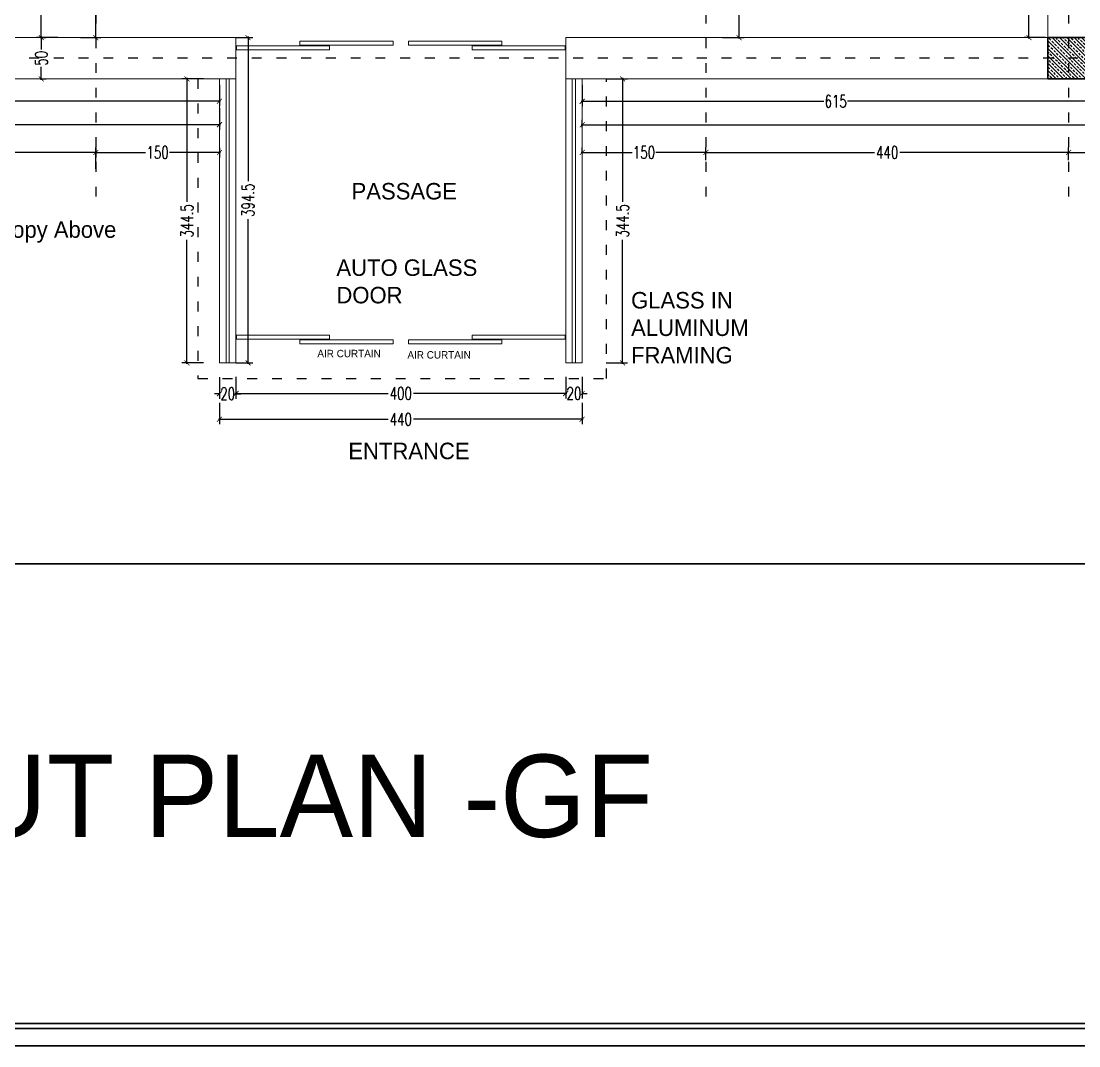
# Model space of a CAD drawing. Header units: centimetres. Extents: x -3207095 to 15275363, y -32656 to 4798027.
# Drawn here: x 683321 to 684604, y 4435644 to 4436887 of the extents above; entities that cross this region are included whole.
import ezdxf

# ---------------------------------------------------------------- set-up
doc = ezdxf.new("R2010")
doc.units = ezdxf.units.CM
doc.linetypes.add('ACAD_ISO03W100', pattern=[30, 12, -18])
doc.linetypes.add('DUZ', pattern=[500, 500])
doc.layers.get('0').update_dxf_attribs({"color": 1, "linetype": 'DUZ'})
for name, color, linetype in [('DIM', 1, 'DUZ'), ('KOLTAR_F', 145, 'Continuous'), ('LOGO', 7, 'Continuous')]:
    doc.layers.add(name, color=color, linetype=linetype)
for name, color, linetype, lineweight in [('DUVAR', 7, 'Continuous', 35), ('iç duvar', 7, 'Continuous', 50), ('KAPEN', 151, 'Continuous', 9), ('KOLON_F', 3, 'Continuous', 35)]:
    doc.layers.add(name, color=color, linetype=linetype, lineweight=lineweight)
doc.styles.add('DIM', font='ROMANSTW.SHX', dxfattribs={"width": 0.7})
doc.dimstyles.new('1_100', dxfattribs={"dimtxt": 15, "dimasz": 6, "dimexe": 6, "dimexo": 0, "dimgap": 2, "dimtad": 0, "dimdec": 1, "dimzin": 11, "dimdsep": 46, "dimtxsty": 'DIM', "dimblk": 'ARCHTICK', "dimcen": 3, "dimdle": 1.25, "dimclrt": 2, "dimadec": 0, "dimazin": 0, "dimtfac": 1.25, "dimtdec": 1, "dimtix": 1, "dimtofl": 0, "dimtmove": 1, "dimatfit": 3, "dimldrblk": 'ARCHTICK', "dimfxl": 20, "dimfxlon": 1, "dimtolj": 1, "dimtzin": 0, "dimarcsym": 0})

# ---------------------------------------------------------------- blocks, each defined once
blk = doc.blocks.new('_ArchTick')
at = {"color": 0, "linetype": 'ByBlock', "const_width": 0.15}
blk.add_lwpolyline([(-0.5, -0.5), (0.5, 0.5)], dxfattribs=at)
blk = doc.blocks.new('*D5607')
at = {"layer": 'Defpoints', "color": 0, "linetype": 'Continuous', "lineweight": 5, "transparency": 16777216}
for p in [(682946.8, 4436816.9), (683561.8, 4436816.9), (683561.8, 4436789.7)]:
    blk.add_point(p, dxfattribs=at)
at = {"layer": 'DIM', "color": 0, "linetype": 'Continuous', "lineweight": -2, "transparency": 16777216}
for p, q in [((682946.8, 4436809.7), (682946.8, 4436783.7)), ((683561.8, 4436809.7), (683561.8, 4436783.7)), ((682945.5, 4436789.7), (683239.8, 4436789.7)), ((683563, 4436789.7), (683268.8, 4436789.7))]:
    blk.add_line(p, q, dxfattribs=at)
at = {"layer": 'DIM', "color": 0, "linetype": 'Continuous', "lineweight": -2, "transparency": 16777216, "xscale": 6, "yscale": 6, "zscale": 6, "rotation": 180}
blk.add_blockref('_ArchTick', (682946.8, 4436789.7), dxfattribs=at)
at = {"layer": 'DIM', "color": 0, "linetype": 'Continuous', "lineweight": -2, "transparency": 16777216, "xscale": 6, "yscale": 6, "zscale": 6}
blk.add_blockref('_ArchTick', (683561.8, 4436789.7), dxfattribs=at)
at = {"layer": 'DIM', "color": 2, "linetype": 'Continuous', "lineweight": 5, "transparency": 16777216, "insert": (683254.3, 4436789.7), "char_height": 15, "attachment_point": 5, "style": 'DIM'}
blk.add_mtext('\\A1;615', dxfattribs=at)
blk = doc.blocks.new('*D5608')
at = {"layer": 'Defpoints', "color": 0, "linetype": 'Continuous', "lineweight": 5, "transparency": 16777216}
for p in [(683561.8, 4436816.9), (683522.3, 4436472.4), (683561.8, 4436472.4)]:
    blk.add_point(p, dxfattribs=at)
at = {"layer": 'DIM', "color": 0, "linetype": 'Continuous', "lineweight": -2, "transparency": 16777216}
for p, q in [((683522.3, 4436818.2), (683522.3, 4436667.7)), ((683542.3, 4436816.9), (683516.3, 4436816.9)), ((683522.3, 4436471.2), (683522.3, 4436621.7)), ((683542.3, 4436472.4), (683516.3, 4436472.4))]:
    blk.add_line(p, q, dxfattribs=at)
at = {"layer": 'DIM', "color": 0, "linetype": 'Continuous', "lineweight": -2, "transparency": 16777216, "xscale": 6, "yscale": 6, "zscale": 6}
for p, rotation in [((683522.3, 4436816.9), 90), ((683522.3, 4436472.4), 270)]:
    blk.add_blockref('_ArchTick', p, dxfattribs=dict(at, rotation=rotation))
at = {"layer": 'DIM', "color": 2, "linetype": 'Continuous', "lineweight": 5, "transparency": 16777216, "insert": (683522.3, 4436644.7), "char_height": 15, "attachment_point": 5, "rotation": 90, "style": 'DIM'}
blk.add_mtext('\\A1;344.5', dxfattribs=at)
blk = doc.blocks.new('*D5609')
at = {"layer": 'Defpoints', "color": 0, "linetype": 'Continuous', "lineweight": 5, "transparency": 16777216}
for p in [(683581.8, 4436472.4), (683981.8, 4436472.4), (683981.8, 4436435.3)]:
    blk.add_point(p, dxfattribs=at)
at = {"layer": 'DIM', "color": 0, "linetype": 'Continuous', "lineweight": -2, "transparency": 16777216}
for p, q in [((683581.8, 4436455.3), (683581.8, 4436429.3)), ((683981.8, 4436455.3), (683981.8, 4436429.3)), ((683580.5, 4436435.3), (683766.3, 4436435.3)), ((683983, 4436435.3), (683797.3, 4436435.3))]:
    blk.add_line(p, q, dxfattribs=at)
at = {"layer": 'DIM', "color": 0, "linetype": 'Continuous', "lineweight": -2, "transparency": 16777216, "xscale": 6, "yscale": 6, "zscale": 6, "rotation": 180}
blk.add_blockref('_ArchTick', (683581.8, 4436435.3), dxfattribs=at)
at = {"layer": 'DIM', "color": 0, "linetype": 'Continuous', "lineweight": -2, "transparency": 16777216, "xscale": 6, "yscale": 6, "zscale": 6}
blk.add_blockref('_ArchTick', (683981.8, 4436435.3), dxfattribs=at)
at = {"layer": 'DIM', "color": 2, "linetype": 'Continuous', "lineweight": 5, "transparency": 16777216, "insert": (683781.8, 4436435.3), "char_height": 15, "attachment_point": 5, "style": 'DIM'}
blk.add_mtext('\\A1;400', dxfattribs=at)
blk = doc.blocks.new('*D5610')
at = {"layer": 'Defpoints', "color": 0, "linetype": 'Continuous', "lineweight": 5, "transparency": 16777216}
for p in [(683561.8, 4436472.4), (683581.8, 4436472.4), (683561.8, 4436435)]:
    blk.add_point(p, dxfattribs=at)
at = {"layer": 'DIM', "color": 0, "linetype": 'Continuous', "lineweight": -2, "transparency": 16777216}
for p, q in [((683561.8, 4436455), (683561.8, 4436429)), ((683581.8, 4436455), (683581.8, 4436429)), ((683561.8, 4436435), (683555.8, 4436435)), ((683581.8, 4436435), (683587.8, 4436435))]:
    blk.add_line(p, q, dxfattribs=at)
at = {"layer": 'DIM', "color": 0, "linetype": 'Continuous', "lineweight": -2, "transparency": 16777216, "xscale": 6, "yscale": 6, "zscale": 6}
blk.add_blockref('_ArchTick', (683561.8, 4436435), dxfattribs=at)
at = {"layer": 'DIM', "color": 0, "linetype": 'Continuous', "lineweight": -2, "transparency": 16777216, "xscale": 6, "yscale": 6, "zscale": 6, "rotation": 180}
blk.add_blockref('_ArchTick', (683581.8, 4436435), dxfattribs=at)
at = {"layer": 'DIM', "color": 2, "linetype": 'Continuous', "lineweight": 5, "transparency": 16777216, "insert": (683571.8, 4436435), "char_height": 15, "attachment_point": 5, "style": 'DIM'}
blk.add_mtext('\\A1;20', dxfattribs=at)
blk = doc.blocks.new('*D5611')
at = {"layer": 'Defpoints', "color": 0, "linetype": 'Continuous', "lineweight": 5, "transparency": 16777216}
for p in [(683981.8, 4436472.4), (684001.8, 4436472.4), (684001.8, 4436435.3)]:
    blk.add_point(p, dxfattribs=at)
at = {"layer": 'DIM', "color": 0, "linetype": 'Continuous', "lineweight": -2, "transparency": 16777216}
for p, q in [((683981.8, 4436455.3), (683981.8, 4436429.3)), ((684001.8, 4436455.3), (684001.8, 4436429.3)), ((683981.8, 4436435.3), (683975.8, 4436435.3)), ((684001.8, 4436435.3), (684007.8, 4436435.3))]:
    blk.add_line(p, q, dxfattribs=at)
at = {"layer": 'DIM', "color": 0, "linetype": 'Continuous', "lineweight": -2, "transparency": 16777216, "xscale": 6, "yscale": 6, "zscale": 6}
blk.add_blockref('_ArchTick', (683981.8, 4436435.3), dxfattribs=at)
at = {"layer": 'DIM', "color": 0, "linetype": 'Continuous', "lineweight": -2, "transparency": 16777216, "xscale": 6, "yscale": 6, "zscale": 6, "rotation": 180}
blk.add_blockref('_ArchTick', (684001.8, 4436435.3), dxfattribs=at)
at = {"layer": 'DIM', "color": 2, "linetype": 'Continuous', "lineweight": 5, "transparency": 16777216, "insert": (683991.8, 4436435.3), "char_height": 15, "attachment_point": 5, "style": 'DIM'}
blk.add_mtext('\\A1;20', dxfattribs=at)
blk = doc.blocks.new('*D5612')
at = {"layer": 'Defpoints', "color": 0, "linetype": 'Continuous', "lineweight": 5, "transparency": 16777216}
for p in [(684001.8, 4436816.9), (684050.8, 4436816.9), (684001.8, 4436472.4)]:
    blk.add_point(p, dxfattribs=at)
at = {"layer": 'DIM', "color": 0, "linetype": 'Continuous', "lineweight": -2, "transparency": 16777216}
for p, q in [((684050.8, 4436818.2), (684050.8, 4436667.7)), ((684030.8, 4436816.9), (684056.8, 4436816.9)), ((684050.8, 4436471.2), (684050.8, 4436621.7)), ((684030.8, 4436472.4), (684056.8, 4436472.4))]:
    blk.add_line(p, q, dxfattribs=at)
at = {"layer": 'DIM', "color": 0, "linetype": 'Continuous', "lineweight": -2, "transparency": 16777216, "xscale": 6, "yscale": 6, "zscale": 6}
for p, rotation in [((684050.8, 4436816.9), 90), ((684050.8, 4436472.4), 270)]:
    blk.add_blockref('_ArchTick', p, dxfattribs=dict(at, rotation=rotation))
at = {"layer": 'DIM', "color": 2, "linetype": 'Continuous', "lineweight": 5, "transparency": 16777216, "insert": (684050.8, 4436644.7), "char_height": 15, "attachment_point": 5, "rotation": 90, "style": 'DIM'}
blk.add_mtext('\\A1;344.5', dxfattribs=at)
blk = doc.blocks.new('*D5613')
at = {"layer": 'Defpoints', "color": 0, "linetype": 'Continuous', "lineweight": 5, "transparency": 16777216}
for p in [(684001.8, 4436816.9), (684616.8, 4436816.9), (684616.8, 4436789.7)]:
    blk.add_point(p, dxfattribs=at)
at = {"layer": 'DIM', "color": 0, "linetype": 'Continuous', "lineweight": -2, "transparency": 16777216}
for p, q in [((684001.8, 4436809.7), (684001.8, 4436783.7)), ((684616.8, 4436809.7), (684616.8, 4436783.7)), ((684000.5, 4436789.7), (684294.8, 4436789.7)), ((684618, 4436789.7), (684323.8, 4436789.7))]:
    blk.add_line(p, q, dxfattribs=at)
at = {"layer": 'DIM', "color": 0, "linetype": 'Continuous', "lineweight": -2, "transparency": 16777216, "xscale": 6, "yscale": 6, "zscale": 6, "rotation": 180}
blk.add_blockref('_ArchTick', (684001.8, 4436789.7), dxfattribs=at)
at = {"layer": 'DIM', "color": 0, "linetype": 'Continuous', "lineweight": -2, "transparency": 16777216, "xscale": 6, "yscale": 6, "zscale": 6}
blk.add_blockref('_ArchTick', (684616.8, 4436789.7), dxfattribs=at)
at = {"layer": 'DIM', "color": 2, "linetype": 'Continuous', "lineweight": 5, "transparency": 16777216, "insert": (684309.3, 4436789.7), "char_height": 15, "attachment_point": 5, "style": 'DIM'}
blk.add_mtext('\\A1;615', dxfattribs=at)
blk = doc.blocks.new('*D4537')
at = {"layer": 'Defpoints', "color": 0, "linetype": 'Continuous', "lineweight": 5, "transparency": 16777216}
for p in [(684591.8, 4436727.7), (684591.8, 4436718.4), (684891.8, 4436718.4)]:
    blk.add_point(p, dxfattribs=at)
at = {"layer": 'DIM', "color": 0, "linetype": 'Continuous', "lineweight": -2, "transparency": 16777216}
for p, q in [((684590.5, 4436727.7), (684726.3, 4436727.7)), ((684591.8, 4436718.4), (684591.8, 4436733.7)), ((684893, 4436727.7), (684757.3, 4436727.7)), ((684891.8, 4436718.4), (684891.8, 4436733.7))]:
    blk.add_line(p, q, dxfattribs=at)
at = {"layer": 'DIM', "color": 0, "linetype": 'Continuous', "lineweight": -2, "transparency": 16777216, "xscale": 6, "yscale": 6, "zscale": 6, "rotation": 180}
blk.add_blockref('_ArchTick', (684591.8, 4436727.7), dxfattribs=at)
at = {"layer": 'DIM', "color": 0, "linetype": 'Continuous', "lineweight": -2, "transparency": 16777216, "xscale": 6, "yscale": 6, "zscale": 6}
blk.add_blockref('_ArchTick', (684891.8, 4436727.7), dxfattribs=at)
at = {"layer": 'DIM', "color": 2, "linetype": 'Continuous', "lineweight": 5, "transparency": 16777216, "insert": (684741.8, 4436727.7), "char_height": 15, "attachment_point": 5, "style": 'DIM'}
blk.add_mtext('\\A1;300', dxfattribs=at)
blk = doc.blocks.new('*D4538')
at = {"layer": 'Defpoints', "color": 0, "linetype": 'Continuous', "lineweight": 5, "transparency": 16777216}
for p in [(684151.8, 4436727.7), (684151.8, 4436718.4), (684591.8, 4436718.4)]:
    blk.add_point(p, dxfattribs=at)
at = {"layer": 'DIM', "color": 0, "linetype": 'Continuous', "lineweight": -2, "transparency": 16777216}
for p, q in [((684150.5, 4436727.7), (684356.3, 4436727.7)), ((684151.8, 4436718.4), (684151.8, 4436733.7)), ((684593, 4436727.7), (684387.3, 4436727.7)), ((684591.8, 4436718.4), (684591.8, 4436733.7))]:
    blk.add_line(p, q, dxfattribs=at)
at = {"layer": 'DIM', "color": 0, "linetype": 'Continuous', "lineweight": -2, "transparency": 16777216, "xscale": 6, "yscale": 6, "zscale": 6, "rotation": 180}
blk.add_blockref('_ArchTick', (684151.8, 4436727.7), dxfattribs=at)
at = {"layer": 'DIM', "color": 0, "linetype": 'Continuous', "lineweight": -2, "transparency": 16777216, "xscale": 6, "yscale": 6, "zscale": 6}
blk.add_blockref('_ArchTick', (684591.8, 4436727.7), dxfattribs=at)
at = {"layer": 'DIM', "color": 2, "linetype": 'Continuous', "lineweight": 5, "transparency": 16777216, "insert": (684371.8, 4436727.7), "char_height": 15, "attachment_point": 5, "style": 'DIM'}
blk.add_mtext('\\A1;440', dxfattribs=at)
blk = doc.blocks.new('*D4539')
at = {"layer": 'Defpoints', "color": 0, "linetype": 'Continuous', "lineweight": 5, "transparency": 16777216}
for p in [(684001.8, 4436727.7), (684001.8, 4436727.7), (684151.8, 4436727.7)]:
    blk.add_point(p, dxfattribs=at)
at = {"layer": 'DIM', "color": 0, "linetype": 'Continuous', "lineweight": -2, "transparency": 16777216}
for p, q in [((684000.5, 4436727.7), (684062.3, 4436727.7)), ((684001.8, 4436727.7), (684001.8, 4436733.7)), ((684153, 4436727.7), (684091.3, 4436727.7)), ((684151.8, 4436727.7), (684151.8, 4436733.7))]:
    blk.add_line(p, q, dxfattribs=at)
at = {"layer": 'DIM', "color": 0, "linetype": 'Continuous', "lineweight": -2, "transparency": 16777216, "xscale": 6, "yscale": 6, "zscale": 6, "rotation": 180}
blk.add_blockref('_ArchTick', (684001.8, 4436727.7), dxfattribs=at)
at = {"layer": 'DIM', "color": 0, "linetype": 'Continuous', "lineweight": -2, "transparency": 16777216, "xscale": 6, "yscale": 6, "zscale": 6}
blk.add_blockref('_ArchTick', (684151.8, 4436727.7), dxfattribs=at)
at = {"layer": 'DIM', "color": 2, "linetype": 'Continuous', "lineweight": 5, "transparency": 16777216, "insert": (684076.8, 4436727.7), "char_height": 15, "attachment_point": 5, "style": 'DIM'}
blk.add_mtext('\\A1;150', dxfattribs=at)
blk = doc.blocks.new('*D4540')
at = {"layer": 'Defpoints', "color": 0, "linetype": 'Continuous', "lineweight": 5, "transparency": 16777216}
for p in [(683561.8, 4436429), (684001.8, 4436429), (684001.8, 4436404)]:
    blk.add_point(p, dxfattribs=at)
at = {"layer": 'DIM', "color": 0, "linetype": 'Continuous', "lineweight": -2, "transparency": 16777216}
for p, q in [((683561.8, 4436424), (683561.8, 4436398)), ((684001.8, 4436424), (684001.8, 4436398)), ((683560.5, 4436404), (683766.3, 4436404)), ((684003, 4436404), (683797.3, 4436404))]:
    blk.add_line(p, q, dxfattribs=at)
at = {"layer": 'DIM', "color": 0, "linetype": 'Continuous', "lineweight": -2, "transparency": 16777216, "xscale": 6, "yscale": 6, "zscale": 6, "rotation": 180}
blk.add_blockref('_ArchTick', (683561.8, 4436404), dxfattribs=at)
at = {"layer": 'DIM', "color": 0, "linetype": 'Continuous', "lineweight": -2, "transparency": 16777216, "xscale": 6, "yscale": 6, "zscale": 6}
blk.add_blockref('_ArchTick', (684001.8, 4436404), dxfattribs=at)
at = {"layer": 'DIM', "color": 2, "linetype": 'Continuous', "lineweight": 5, "transparency": 16777216, "insert": (683781.8, 4436404), "char_height": 15, "attachment_point": 5, "style": 'DIM'}
blk.add_mtext('\\A1;440', dxfattribs=at)
blk = doc.blocks.new('*D4549')
at = {"layer": 'Defpoints', "color": 0, "linetype": 'Continuous', "lineweight": 5, "transparency": 16777216}
for p in [(681906.8, 4436783.7), (683561.8, 4436783.1), (683561.8, 4436761.3)]:
    blk.add_point(p, dxfattribs=at)
at = {"layer": 'DIM', "color": 0, "linetype": 'Continuous', "lineweight": -2, "transparency": 16777216}
for p, q in [((681906.8, 4436781.3), (681906.8, 4436755.3)), ((683561.8, 4436781.3), (683561.8, 4436755.3)), ((681905.5, 4436761.3), (682714.8, 4436761.3)), ((683563, 4436761.3), (682753.8, 4436761.3))]:
    blk.add_line(p, q, dxfattribs=at)
at = {"layer": 'DIM', "color": 0, "linetype": 'Continuous', "lineweight": -2, "transparency": 16777216, "xscale": 6, "yscale": 6, "zscale": 6, "rotation": 180}
blk.add_blockref('_ArchTick', (681906.8, 4436761.3), dxfattribs=at)
at = {"layer": 'DIM', "color": 0, "linetype": 'Continuous', "lineweight": -2, "transparency": 16777216, "xscale": 6, "yscale": 6, "zscale": 6}
blk.add_blockref('_ArchTick', (683561.8, 4436761.3), dxfattribs=at)
at = {"layer": 'DIM', "color": 2, "linetype": 'Continuous', "lineweight": 5, "transparency": 16777216, "insert": (682734.3, 4436761.3), "char_height": 15, "attachment_point": 5, "style": 'DIM'}
blk.add_mtext('\\A1;1655', dxfattribs=at)
blk = doc.blocks.new('*D5639')
at = {"layer": 'Defpoints', "color": 0, "linetype": 'Continuous', "lineweight": 5, "transparency": 16777216}
for p in [(682971.8, 4436733.2), (683411.8, 4436727.7), (683411.8, 4436679.1)]:
    blk.add_point(p, dxfattribs=at)
at = {"layer": 'DIM', "color": 0, "linetype": 'Continuous', "lineweight": -2, "transparency": 16777216}
for p, q in [((682970.5, 4436727.7), (683176.3, 4436727.7)), ((682971.8, 4436733.2), (682971.8, 4436721.7)), ((683413, 4436727.7), (683207.3, 4436727.7)), ((683411.8, 4436707.7), (683411.8, 4436733.7))]:
    blk.add_line(p, q, dxfattribs=at)
at = {"layer": 'DIM', "color": 0, "linetype": 'Continuous', "lineweight": -2, "transparency": 16777216, "xscale": 6, "yscale": 6, "zscale": 6, "rotation": 180}
blk.add_blockref('_ArchTick', (682971.8, 4436727.7), dxfattribs=at)
at = {"layer": 'DIM', "color": 0, "linetype": 'Continuous', "lineweight": -2, "transparency": 16777216, "xscale": 6, "yscale": 6, "zscale": 6}
blk.add_blockref('_ArchTick', (683411.8, 4436727.7), dxfattribs=at)
at = {"layer": 'DIM', "color": 2, "linetype": 'Continuous', "lineweight": 5, "transparency": 16777216, "insert": (683191.8, 4436727.7), "char_height": 15, "attachment_point": 5, "style": 'DIM'}
blk.add_mtext('\\A1;440', dxfattribs=at)
blk = doc.blocks.new('*D5640')
at = {"layer": 'Defpoints', "color": 0, "linetype": 'Continuous', "lineweight": 5, "transparency": 16777216}
for p in [(683411.8, 4436733.2), (683561.8, 4436733.2), (683561.8, 4436727.7)]:
    blk.add_point(p, dxfattribs=at)
at = {"layer": 'DIM', "color": 0, "linetype": 'Continuous', "lineweight": -2, "transparency": 16777216}
for p, q in [((683410.5, 4436727.7), (683472.3, 4436727.7)), ((683411.8, 4436733.2), (683411.8, 4436721.7)), ((683563, 4436727.7), (683501.3, 4436727.7)), ((683561.8, 4436733.2), (683561.8, 4436721.7))]:
    blk.add_line(p, q, dxfattribs=at)
at = {"layer": 'DIM', "color": 0, "linetype": 'Continuous', "lineweight": -2, "transparency": 16777216, "xscale": 6, "yscale": 6, "zscale": 6, "rotation": 180}
blk.add_blockref('_ArchTick', (683411.8, 4436727.7), dxfattribs=at)
at = {"layer": 'DIM', "color": 0, "linetype": 'Continuous', "lineweight": -2, "transparency": 16777216, "xscale": 6, "yscale": 6, "zscale": 6}
blk.add_blockref('_ArchTick', (683561.8, 4436727.7), dxfattribs=at)
at = {"layer": 'DIM', "color": 2, "linetype": 'Continuous', "lineweight": 5, "transparency": 16777216, "insert": (683486.8, 4436727.7), "char_height": 15, "attachment_point": 5, "style": 'DIM'}
blk.add_mtext('\\A1;150', dxfattribs=at)
blk = doc.blocks.new('*D5641')
at = {"layer": 'Defpoints', "color": 0, "linetype": 'Continuous', "lineweight": 5, "transparency": 16777216}
for p in [(684001.8, 4436757.8), (685656.8, 4436761.3), (685656.8, 4436757.8)]:
    blk.add_point(p, dxfattribs=at)
at = {"layer": 'DIM', "color": 0, "linetype": 'Continuous', "lineweight": -2, "transparency": 16777216}
for p, q in [((684001.8, 4436757.8), (684001.8, 4436767.3)), ((685656.8, 4436757.8), (685656.8, 4436767.3)), ((684000.5, 4436761.3), (684809.8, 4436761.3)), ((685658, 4436761.3), (684848.8, 4436761.3))]:
    blk.add_line(p, q, dxfattribs=at)
at = {"layer": 'DIM', "color": 0, "linetype": 'Continuous', "lineweight": -2, "transparency": 16777216, "xscale": 6, "yscale": 6, "zscale": 6, "rotation": 180}
blk.add_blockref('_ArchTick', (684001.8, 4436761.3), dxfattribs=at)
at = {"layer": 'DIM', "color": 0, "linetype": 'Continuous', "lineweight": -2, "transparency": 16777216, "xscale": 6, "yscale": 6, "zscale": 6}
blk.add_blockref('_ArchTick', (685656.8, 4436761.3), dxfattribs=at)
at = {"layer": 'DIM', "color": 2, "linetype": 'Continuous', "lineweight": 5, "transparency": 16777216, "insert": (684829.3, 4436761.3), "char_height": 15, "attachment_point": 5, "style": 'DIM'}
blk.add_mtext('\\A1;1655', dxfattribs=at)
blk = doc.blocks.new('*D4554')
at = {"layer": 'Defpoints', "color": 0, "linetype": 'Continuous', "lineweight": 5, "transparency": 16777216}
for p in [(683581.8, 4436866.9), (683596.5, 4436866.9), (683581.8, 4436472.4)]:
    blk.add_point(p, dxfattribs=at)
at = {"layer": 'DIM', "color": 0, "linetype": 'Continuous', "lineweight": -2, "transparency": 16777216}
for p, q in [((683581.8, 4436866.9), (683602.5, 4436866.9)), ((683596.5, 4436868.2), (683596.5, 4436692.7)), ((683596.5, 4436471.2), (683596.5, 4436646.7)), ((683581.8, 4436472.4), (683602.5, 4436472.4))]:
    blk.add_line(p, q, dxfattribs=at)
at = {"layer": 'DIM', "color": 0, "linetype": 'Continuous', "lineweight": -2, "transparency": 16777216, "xscale": 6, "yscale": 6, "zscale": 6}
for p, rotation in [((683596.5, 4436866.9), 90), ((683596.5, 4436472.4), 270)]:
    blk.add_blockref('_ArchTick', p, dxfattribs=dict(at, rotation=rotation))
at = {"layer": 'DIM', "color": 2, "linetype": 'Continuous', "lineweight": 5, "transparency": 16777216, "insert": (683596.5, 4436669.7), "char_height": 15, "attachment_point": 5, "rotation": 90, "style": 'DIM'}
blk.add_mtext('\\A1;394.5', dxfattribs=at)
blk = doc.blocks.new('*D4555')
at = {"layer": 'Defpoints', "color": 0, "linetype": 'Continuous', "lineweight": 5, "transparency": 16777216}
for p in [(683345.7, 4436866.9), (683345.7, 4436866.9), (683345.7, 4436816.9)]:
    blk.add_point(p, dxfattribs=at)
at = {"layer": 'DIM', "color": 0, "linetype": 'Continuous', "lineweight": -2, "transparency": 16777216}
for p, q in [((683345.7, 4436868.2), (683345.7, 4436852.4)), ((683345.7, 4436866.9), (683351.7, 4436866.9)), ((683345.7, 4436815.7), (683345.7, 4436831.4)), ((683345.7, 4436816.9), (683351.7, 4436816.9))]:
    blk.add_line(p, q, dxfattribs=at)
at = {"layer": 'DIM', "color": 0, "linetype": 'Continuous', "lineweight": -2, "transparency": 16777216, "xscale": 6, "yscale": 6, "zscale": 6}
for p, rotation in [((683345.7, 4436866.9), 90), ((683345.7, 4436816.9), 270)]:
    blk.add_blockref('_ArchTick', p, dxfattribs=dict(at, rotation=rotation))
at = {"layer": 'DIM', "color": 2, "linetype": 'Continuous', "lineweight": 5, "transparency": 16777216, "insert": (683345.7, 4436841.9), "char_height": 15, "attachment_point": 5, "rotation": 90, "style": 'DIM'}
blk.add_mtext('\\A1;50', dxfattribs=at)
blk = doc.blocks.new('*D5564')
at = {"layer": 'Defpoints', "color": 0, "linetype": 'Continuous', "lineweight": 5, "transparency": 16777216}
for p in [(683365.7, 4437926.9), (683345.7, 4436866.9), (683365.7, 4436866.9)]:
    blk.add_point(p, dxfattribs=at)
at = {"layer": 'DIM', "color": 0, "linetype": 'Continuous', "lineweight": -2, "transparency": 16777216}
for p, q in [((683365.7, 4437926.9), (683339.7, 4437926.9)), ((683345.7, 4437928.2), (683345.7, 4437416.4)), ((683345.7, 4436865.7), (683345.7, 4437377.4)), ((683365.7, 4436866.9), (683339.7, 4436866.9))]:
    blk.add_line(p, q, dxfattribs=at)
at = {"layer": 'DIM', "color": 0, "linetype": 'Continuous', "lineweight": -2, "transparency": 16777216, "xscale": 6, "yscale": 6, "zscale": 6}
for p, rotation in [((683345.7, 4437926.9), 90), ((683345.7, 4436866.9), 270)]:
    blk.add_blockref('_ArchTick', p, dxfattribs=dict(at, rotation=rotation))
at = {"layer": 'DIM', "color": 2, "linetype": 'Continuous', "lineweight": 5, "transparency": 16777216, "insert": (683345.7, 4437396.9), "char_height": 15, "attachment_point": 5, "rotation": 90, "style": 'DIM'}
blk.add_mtext('\\A1;1060', dxfattribs=at)
blk = doc.blocks.new('*D5908')
at = {"layer": 'Defpoints', "color": 0, "linetype": 'Continuous', "lineweight": 5, "transparency": 16777216}
for p in [(684566.8, 4437129.5), (684543.8, 4436866.9), (684566.8, 4436866.9)]:
    blk.add_point(p, dxfattribs=at)
at = {"layer": 'DIM', "color": 0, "linetype": 'Continuous', "lineweight": -2, "transparency": 16777216}
for p, q in [((684563.8, 4437129.5), (684537.8, 4437129.5)), ((684543.8, 4437130.8), (684543.8, 4437021)), ((684543.8, 4436865.7), (684543.8, 4436975.5)), ((684563.8, 4436866.9), (684537.8, 4436866.9))]:
    blk.add_line(p, q, dxfattribs=at)
at = {"layer": 'DIM', "color": 0, "linetype": 'Continuous', "lineweight": -2, "transparency": 16777216, "xscale": 6, "yscale": 6, "zscale": 6}
for p, rotation in [((684543.8, 4437129.5), 90), ((684543.8, 4436866.9), 270)]:
    blk.add_blockref('_ArchTick', p, dxfattribs=dict(at, rotation=rotation))
at = {"layer": 'DIM', "color": 2, "linetype": 'Continuous', "lineweight": 5, "transparency": 16777216, "insert": (684543.8, 4436998.2), "char_height": 15, "attachment_point": 5, "rotation": 90, "style": 'DIM'}
blk.add_mtext('\\A1;262.6', dxfattribs=at)
blk = doc.blocks.new('*D5919')
at = {"layer": 'Defpoints', "color": 0, "linetype": 'Continuous', "lineweight": 5, "transparency": 16777216}
for p in [(684156.9, 4437375.6), (684156.9, 4436866.9), (684192.2, 4436866.9)]:
    blk.add_point(p, dxfattribs=at)
at = {"layer": 'DIM', "color": 0, "linetype": 'Continuous', "lineweight": -2, "transparency": 16777216}
for p, q in [((684172.2, 4437375.6), (684198.2, 4437375.6)), ((684192.2, 4437376.8), (684192.2, 4437144.3)), ((684192.2, 4436865.7), (684192.2, 4437098.3)), ((684172.2, 4436866.9), (684198.2, 4436866.9))]:
    blk.add_line(p, q, dxfattribs=at)
at = {"layer": 'DIM', "color": 0, "linetype": 'Continuous', "lineweight": -2, "transparency": 16777216, "xscale": 6, "yscale": 6, "zscale": 6}
for p, rotation in [((684192.2, 4437375.6), 90), ((684192.2, 4436866.9), 270)]:
    blk.add_blockref('_ArchTick', p, dxfattribs=dict(at, rotation=rotation))
at = {"layer": 'DIM', "color": 2, "linetype": 'Continuous', "lineweight": 5, "transparency": 16777216, "insert": (684192.2, 4437121.3), "char_height": 15, "attachment_point": 5, "rotation": 90, "style": 'DIM'}
blk.add_mtext('\\A1;508.7', dxfattribs=at)
blk = doc.blocks.new('*D5920')
at = {"layer": 'Defpoints', "color": 0, "linetype": 'Continuous', "lineweight": 5, "transparency": 16777216}
for p in [(683393.1, 4437386.4), (683393.1, 4436866.9), (683411.8, 4436866.9)]:
    blk.add_point(p, dxfattribs=at)
at = {"layer": 'DIM', "color": 0, "linetype": 'Continuous', "lineweight": -2, "transparency": 16777216}
for p, q in [((683393.1, 4437386.4), (683417.8, 4437386.4)), ((683411.8, 4437387.6), (683411.8, 4437148.9)), ((683411.8, 4436865.7), (683411.8, 4437104.4)), ((683393.1, 4436866.9), (683417.8, 4436866.9))]:
    blk.add_line(p, q, dxfattribs=at)
at = {"layer": 'DIM', "color": 0, "linetype": 'Continuous', "lineweight": -2, "transparency": 16777216, "xscale": 6, "yscale": 6, "zscale": 6}
for p, rotation in [((683411.8, 4437386.4), 90), ((683411.8, 4436866.9), 270)]:
    blk.add_blockref('_ArchTick', p, dxfattribs=dict(at, rotation=rotation))
at = {"layer": 'DIM', "color": 2, "linetype": 'Continuous', "lineweight": 5, "transparency": 16777216, "insert": (683411.8, 4437126.7), "char_height": 15, "attachment_point": 5, "rotation": 90, "style": 'DIM'}
blk.add_mtext('\\A1;519.4', dxfattribs=at)

msp = doc.modelspace()

# ---------------------------------------------------------------- hatches: boundary and pattern name
at = {"layer": 'KOLTAR_F'}
h = msp.add_hatch(dxfattribs=at)
h.set_pattern_fill('ANSI33', color=256, angle=90, style=0)
h.set_pattern_definition([(135, (5188099.261, 3776233.4494), (-4.4901280605, -4.4901280605), []), (135, (5188099.261, 3776237.9395), (-4.4901280605, -4.4901280605), [3.175, -1.5875])])
h.paths.add_polyline_path([(684616.79, 4436816.93), (684616.79, 4436866.93), (684566.79, 4436866.93), (684566.79, 4436816.93)])

# ---------------------------------------------------------------- linework, layer by layer
at = {"color": 232, "linetype": 'ACAD_ISO03W100'}
for p, q in [((683411.79, 4439926.16), (683411.79, 4436667.31)), ((684151.79, 4439926.16), (684151.79, 4436667.31)), ((684591.79, 4439926.16), (684591.79, 4436667.31)), ((685862.98, 4436841.93), (681754.42, 4436841.93)), ((683535.59, 4436816.93), (683535.59, 4436453.48)), ((684031.17, 4436453.48), (684031.17, 4436816.93)), ((683535.59, 4436453.48), (684031.17, 4436453.48))]:
    msp.add_line(p, q, dxfattribs=at)
at = {"layer": 'DUVAR'}
msp.add_line((687312.87, 4436228.52), (680167.47, 4436228.52), dxfattribs=at)
for points in [[(680140.17, 4440443.99), (687340.17, 4440443.99), (687340.17, 4435643.99), (680140.17, 4435643.99)], [(680161.17, 4440422.99), (687319.17, 4440422.99), (687319.17, 4435664.99), (680161.17, 4435664.99)], [(680167.47, 4440416.69), (687312.87, 4440416.69), (687312.87, 4435671.29), (680167.47, 4435671.29)]]:
    msp.add_lwpolyline(points, close=True, dxfattribs=at)
at = {"layer": 'iç duvar', "color": 7, "lineweight": 18}
for p, q in [((682996.79, 4436816.93), (683581.79, 4436816.93)), ((683981.79, 4436816.93), (684566.79, 4436816.93)), ((683581.79, 4436472.43), (683561.79, 4436472.43)), ((683981.79, 4436472.43), (684001.79, 4436472.43))]:
    msp.add_line(p, q, dxfattribs=at)
at = {"layer": 'iç duvar', "color": 7, "linetype": 'Continuous', "lineweight": 5}
msp.add_lwpolyline([(683581.79, 4436866.93), (682996.79, 4436866.93), (682996.79, 4437926.93), (684566.79, 4437926.93), (684566.79, 4436866.93), (683981.79, 4436866.93)], dxfattribs=at)
at = {"layer": 'KAPEN'}
for p, q in [((683581.79, 4436866.93), (683581.79, 4436472.43)), ((683981.79, 4436866.93), (683981.79, 4436472.43)), ((683561.79, 4436816.93), (683561.79, 4436472.43)), ((683569.79, 4436816.93), (683569.79, 4436472.43)), ((683573.79, 4436816.93), (683573.79, 4436472.43)), ((683581.79, 4436816.93), (683581.79, 4436472.43)), ((683581.79, 4436816.93), (683581.79, 4436472.43)), ((683989.79, 4436816.93), (683989.79, 4436472.43)), ((683993.79, 4436816.93), (683993.79, 4436472.43)), ((684001.79, 4436816.93), (684001.79, 4436472.43))]:
    msp.add_line(p, q, dxfattribs=at)
for points in [[(683582.31, 4436852.23), (683695.29, 4436852.23), (683695.29, 4436857.04), (683582.31, 4436857.04)], [(683659.39, 4436857.66), (683772.37, 4436857.66), (683772.37, 4436862.47), (683659.39, 4436862.47)], [(683904.19, 4436857.66), (683791.22, 4436857.66), (683791.22, 4436862.47), (683904.19, 4436862.47)], [(683981.28, 4436852.23), (683868.3, 4436852.23), (683868.3, 4436857.04), (683981.28, 4436857.04)], [(683582.31, 4436505.86), (683695.29, 4436505.86), (683695.29, 4436501.05), (683582.31, 4436501.05)], [(683659.39, 4436500.43), (683772.37, 4436500.43), (683772.37, 4436495.62), (683659.39, 4436495.62)], [(683904.19, 4436500.43), (683791.22, 4436500.43), (683791.22, 4436495.62), (683904.19, 4436495.62)], [(683981.28, 4436505.86), (683868.3, 4436505.86), (683868.3, 4436501.05), (683981.28, 4436501.05)]]:
    msp.add_lwpolyline(points, close=True, dxfattribs=at)
at = {"layer": 'KOLON_F'}
msp.add_lwpolyline([(684616.79, 4436816.93), (684616.79, 4436866.93), (684566.79, 4436866.93), (684566.79, 4436816.93)], close=True, dxfattribs=at)

# ---------------------------------------------------------------- texts
at = {"attachment_point": 1}
for s, width, gutter_width, insert, char_height in [('{\\fCentury Gothic|b0|i0|c0|p34;\\C7;PASSAGE}', 175.9451, 12.5, (683722.11, 4436690.64), 20), ('{\\fCentury Gothic|b0|i0|c0|p34;\\C7;Canopy Above}', 175.9451, 12.5, (683261.31, 4436644.12), 20), ('{\\fCentury Gothic|b0|i0|c0|p34;\\C7;AUTO GLASS DOOR}', 175.9451, 12.5, (683703.68, 4436597.95), 20), ('{\\fCentury Gothic|b0|i0|c0|p34;\\C7;GLASS IN\\PALUMINUM FRAMING}', 175.9451, 12.5, (684061.15, 4436558.4), 20), ('{\\fCentury Gothic|b0|i0|c0|p34;\\C7;AIR CURTAIN }', 79.1753, 5.62, (683680.6, 4436488.25), 9), ('{\\fCentury Gothic|b0|i0|c0|p34;\\C7;AIR CURTAIN }', 79.1753, 5.62, (683789.82, 4436486.66), 9), ('{\\fCentury Gothic|b0|i0|c0|p34;\\C7;ENTRANCE }', 175.9451, 12.5, (683718.12, 4436375.62), 20)]:
    msp.add_mtext_dynamic_manual_height_columns(s, width=width, gutter_width=gutter_width, heights=[0], dxfattribs=dict(at, insert=insert, char_height=char_height))
at = {"layer": 'LOGO', "insert": (682899.04, 4435997.27), "char_height": 100, "width": 2088.8847, "attachment_point": 1}
msp.add_mtext('{\\fGoudy Old Style|b0|i0|c0|p18;LAYOUT PLAN -GF}', dxfattribs=at)

# ---------------------------------------------------------------- dimensions: what is measured, and where the dimension line sits
at = {"layer": 'DIM', "linetype": 'Continuous', "lineweight": 5}
for base, p1, p2, picture, middle in [((683345.71, 4436866.93), (683365.71, 4437926.93), (683365.71, 4436866.93), '*D5564', (683345.71, 4437396.93)), ((683345.71, 4436866.93), (683345.71, 4436816.93), (683345.71, 4436866.93), '*D4555', (683345.71, 4436841.93)), ((683596.51, 4436866.93), (683581.79, 4436472.43), (683581.79, 4436866.93), '*D4554', (683596.51, 4436669.68)), ((683522.27, 4436472.43), (683561.79, 4436816.93), (683561.79, 4436472.43), '*D5608', (683522.27, 4436644.68)), ((684050.8, 4436816.93), (684001.79, 4436472.43), (684001.79, 4436816.93), '*D5612', (684050.8, 4436644.68))]:
    dim = msp.add_linear_dim(base=base, p1=p1, p2=p2, angle=90, dimstyle='1_100', dxfattribs=at)
    dim.commit()
    dim.dimension.update_dxf_attribs({"geometry": picture, "text_midpoint": middle})
for p1, p2, distance, picture, middle in [((683393.09, 4437386.37), (683393.09, 4436866.93), 18.71, '*D5920', (683411.79, 4437126.65)), ((684156.88, 4437375.59), (684156.88, 4436866.93), 35.28, '*D5919', (684192.16, 4437121.26)), ((684566.79, 4437129.52), (684566.79, 4436866.93), -22.96, '*D5908', (684543.84, 4436998.23))]:
    dim = msp.add_aligned_dim(p1=p1, p2=p2, distance=distance, dimstyle='1_100', dxfattribs=at)
    dim.commit()
    dim.dimension.update_dxf_attribs({"geometry": picture, "text_midpoint": middle})
for base, p1, p2, picture, middle in [((683561.79, 4436789.69), (682946.79, 4436816.93), (683561.79, 4436816.93), '*D5607', (683254.29, 4436789.69)), ((684616.79, 4436789.69), (684001.79, 4436816.93), (684616.79, 4436816.93), '*D5613', (684309.29, 4436789.69)), ((683561.79, 4436761.27), (681906.79, 4436783.69), (683561.79, 4436783.1), '*D4549', (682734.29, 4436761.27)), ((685656.79, 4436761.27), (684001.79, 4436757.83), (685656.79, 4436757.83), '*D5641', (684829.29, 4436761.27)), ((683411.79, 4436727.72), (682971.79, 4436733.23), (683411.79, 4436679.07), '*D5639', (683191.79, 4436727.72)), ((683561.79, 4436727.72), (683411.79, 4436733.23), (683561.79, 4436733.23), '*D5640', (683486.79, 4436727.72)), ((684001.79, 4436727.72), (684151.79, 4436727.72), (684001.79, 4436727.72), '*D4539', (684076.79, 4436727.72)), ((684151.79, 4436727.72), (684591.79, 4436718.42), (684151.79, 4436718.42), '*D4538', (684371.79, 4436727.72)), ((684591.79, 4436727.72), (684891.79, 4436718.42), (684591.79, 4436718.42), '*D4537', (684741.79, 4436727.72)), ((683561.79, 4436435), (683581.79, 4436472.43), (683561.79, 4436472.43), '*D5610', (683571.79, 4436435)), ((683981.79, 4436435.29), (683581.79, 4436472.43), (683981.79, 4436472.43), '*D5609', (683781.79, 4436435.29)), ((684001.79, 4436435.29), (683981.79, 4436472.43), (684001.79, 4436472.43), '*D5611', (683991.79, 4436435.29)), ((684001.79, 4436404.05), (683561.79, 4436429), (684001.79, 4436429), '*D4540', (683781.79, 4436404.05))]:
    dim = msp.add_linear_dim(base=base, p1=p1, p2=p2, dimstyle='1_100', dxfattribs=at)
    dim.commit()
    dim.dimension.update_dxf_attribs({"geometry": picture, "text_midpoint": middle})

doc.saveas('drawing.dxf')
